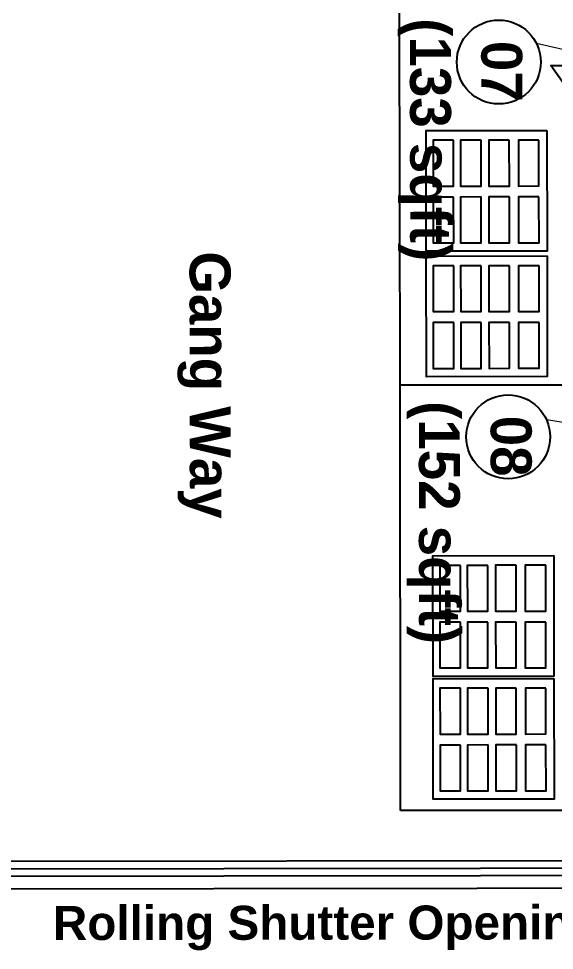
# Model space of a CAD drawing. Header units: feet. Extents: x -99009 to 3252343, y -11094690 to 9035152.
# Drawn here: x 2521463 to 2525392, y -2003584 to -1996745 of the extents above; entities that cross this region are included whole.
import ezdxf

# ---------------------------------------------------------------- set-up
doc = ezdxf.new("R2010")
doc.units = ezdxf.units.FT
for name, color, linetype in [('1', 1, 'Continuous'), ('DOOR', 5, 'Continuous'), ('JOB', 4, 'Continuous'), ('K-LINE', 7, 'Continuous'), ('KERB WALL', 44, 'Continuous')]:
    doc.layers.add(name, color=color, linetype=linetype)
doc.layers.add('ELEVATION', color=2, linetype='Continuous', lineweight=25)
doc.layers.add('Line', color=7, linetype='Continuous', lineweight=13)
doc.styles.get("Standard").update_dxf_attribs({"font": 'GOTHICB.TTF'})
doc.dimstyles.new('LGB VVP', dxfattribs={"dimtxt": 3, "dimasz": 3, "dimexe": 1, "dimexo": 1, "dimgap": 1, "dimtad": 1, "dimtoh": 1, "dimdec": 4, "dimzin": 12, "dimdsep": 46, "dimtxsty": 'Standard', "dimcen": 0, "dimclrd": 2, "dimclre": 1, "dimclrt": 3, "dimadec": 0, "dimazin": 3, "dimtfac": 1, "dimtdec": 4, "dimtofl": 0, "dimtmove": 0, "dimatfit": 3, "dimfxl": 1, "dimtolj": 1, "dimtzin": 0, "dimlwd": 13, "dimlwe": 13, "dimarcsym": 0})

# ---------------------------------------------------------------- blocks, each defined once
blk = doc.blocks.new('CHANNEL')
for points in [[(-50, 100), (0, 100), (0, 0), (-200, 0), (-200, 100), (-150, 100)], [(-150, 70.7), (-150, 29.3)], [(-50, 70.7), (-50, 29.3)], [(-129.3, 50), (-170.7, 50)], [(-29.3, 50), (-70.7, 50)]]:
    blk.add_lwpolyline(points)
blk = doc.blocks.new('SD 5.')
for points in [[(-1430.7794, 9.051), (-1430.9794, 9.051), (-1430.9794, 8.951), (-1430.7794, 8.951)], [(-1425.4044, 9.051), (-1425.2044, 9.051), (-1425.2044, 8.951), (-1425.4044, 8.951)]]:
    blk.add_lwpolyline(points)
blk.add_lwpolyline([(-1425.2322, 9.026), (-1425.2322, 8.976), (-1430.8794, 8.976), (-1430.8794, 9.026)], close=True)
at = {"layer": 'ELEVATION'}
blk.add_lwpolyline([(-1431.0044, 9.1204), (-1425.2044, 9.1204)], dxfattribs=at)
at = {"yscale": 0.001, "zscale": 0.001}
for p, xscale, rotation in [((-1431.0044, 8.9204), -0.001, 89.99999999999997), ((-1425.2044, 8.9204), 0.001, 270)]:
    blk.add_blockref('CHANNEL', p, dxfattribs=dict(at, xscale=xscale, rotation=rotation))
blk = doc.blocks.new('sfsfsfsfsf')
at = {"layer": 'K-LINE', "color": 210}
blk.add_lwpolyline([(124362.8, 43737), (124007.9, 43737), (124007.9, 43627.8), (123789.6, 43781.7), (124007.9, 43935.6), (124007.9, 43826.5), (124362.8, 43826.5), (124362.8, 43737)], dxfattribs=at)

msp = doc.modelspace()

# ---------------------------------------------------------------- linework, layer by layer
at = {"layer": '1'}
msp.add_arc((2520410.24778, -1978395.99612), 100000, 84.1346387202, 194.3871675539, dxfattribs=at)
at = {"layer": 'K-LINE', "color": 4, "ltscale": 300}
for p, q in [((2524260.30621, -1999435.26893), (2524257.20723, -1996705.77514)), ((2524260.30621, -1999435.26893), (2528771.43787, -1999430.14714)), ((2528771.43787, -1999430.14714), (2524260.30621, -1999435.26893)), ((2524263.85159, -2002557.94492), (2524260.30621, -1999435.26893)), ((2528774.98325, -2002552.82313), (2524263.85159, -2002557.94492))]:
    msp.add_line(p, q, dxfattribs=at)
at = {"layer": 'K-LINE', "transparency": 33554687}
for points in [[(2525337.41425, -1997566.01332), (2525338.41989, -1998451.75473), (2524452.67848, -1998452.76037), (2524451.67284, -1997567.01896), (2525337.41425, -1997566.01332)], [(2525338.46032, -1998487.35797), (2525339.46596, -1999373.09938), (2524453.72455, -1999374.10502), (2524452.7189, -1998488.36361), (2525338.46032, -1998487.35797)], [(2525387.36625, -2000686.24592), (2525388.37189, -2001571.98733), (2524502.63047, -2001572.99297), (2524501.62483, -2000687.25156), (2525387.36625, -2000686.24592)], [(2525388.39027, -2001588.1742), (2525389.39591, -2002473.91561), (2524503.65449, -2002474.92126), (2524502.64885, -2001589.17984), (2525388.39027, -2001588.1742)]]:
    msp.add_lwpolyline(points, dxfattribs=at)
at = {"layer": 'K-LINE', "color": 5}
for points in [[(2524652.57835, -1997638.01669), (2524501.97256, -1997638.18768), (2524502.35452, -1997974.6058), (2524652.96031, -1997974.4348)], [(2524854.03803, -1997637.78796), (2524703.43225, -1997637.95895), (2524703.81421, -1997974.37706), (2524854.41999, -1997974.20607)], [(2525061.36548, -1997637.55256), (2524910.75969, -1997637.72356), (2524911.14165, -1997974.14167), (2525061.74743, -1997973.97068)], [(2525278.47252, -1997637.30607), (2525127.86673, -1997637.47706), (2525128.24869, -1997973.89518), (2525278.85447, -1997973.72418)], [(2524653.05135, -1998054.62749), (2524502.44557, -1998054.79849), (2524502.82753, -1998391.2166), (2524653.43331, -1998391.04561)], [(2524854.51104, -1998054.39876), (2524703.90526, -1998054.56975), (2524704.28721, -1998390.98787), (2524854.893, -1998390.81688)], [(2525061.83848, -1998054.16337), (2524911.2327, -1998054.33436), (2524911.61466, -1998390.75248), (2525062.22044, -1998390.58148)], [(2525278.94552, -1998053.91687), (2525128.33974, -1998054.08787), (2525128.7217, -1998390.50598), (2525279.32748, -1998390.33499)], [(2524653.62441, -1998559.36134), (2524503.01863, -1998559.53233), (2524503.40059, -1998895.95045), (2524654.00637, -1998895.77945)], [(2524855.0841, -1998559.13261), (2524704.47831, -1998559.3036), (2524704.86027, -1998895.72172), (2524855.46606, -1998895.55072)], [(2525062.41154, -1998558.89722), (2524911.80576, -1998559.06821), (2524912.18771, -1998895.48632), (2525062.7935, -1998895.31533)], [(2525279.51858, -1998558.65072), (2525128.9128, -1998558.82171), (2525129.29475, -1998895.23983), (2525279.90054, -1998895.06884)], [(2524654.09742, -1998975.97214), (2524503.49164, -1998976.14314), (2524503.87359, -1999312.56125), (2524654.47938, -1999312.39026)], [(2524855.5571, -1998975.74341), (2524704.95132, -1998975.91441), (2524705.33328, -1999312.33252), (2524855.93906, -1999312.16153)], [(2525062.88455, -1998975.50802), (2524912.27876, -1998975.67901), (2524912.66072, -1999312.09713), (2525063.26651, -1999311.92614)], [(2525279.99159, -1998975.26153), (2525129.3858, -1998975.43252), (2525129.76776, -1999311.85063), (2525280.37354, -1999311.67964)], [(2524702.53034, -2000758.24929), (2524551.92456, -2000758.42028), (2524552.30652, -2001094.8384), (2524702.9123, -2001094.6674)], [(2524903.99003, -2000758.02056), (2524753.38424, -2000758.19155), (2524753.7662, -2001094.60967), (2524904.37199, -2001094.43867)], [(2525111.31747, -2000757.78516), (2524960.71169, -2000757.95616), (2524961.09364, -2001094.37427), (2525111.69943, -2001094.20328)], [(2525328.42451, -2000757.53867), (2525177.81873, -2000757.70966), (2525178.20068, -2001094.12778), (2525328.80647, -2001093.95678)], [(2524703.00335, -2001174.86009), (2524552.39756, -2001175.03109), (2524552.77952, -2001511.4492), (2524703.38531, -2001511.27821)], [(2524904.46303, -2001174.63136), (2524753.85725, -2001174.80236), (2524754.23921, -2001511.22047), (2524904.84499, -2001511.04948)], [(2525111.79048, -2001174.39597), (2524961.18469, -2001174.56696), (2524961.56665, -2001510.98508), (2525112.17243, -2001510.81408)], [(2525328.89752, -2001174.14947), (2525178.29173, -2001174.32047), (2525178.67369, -2001510.73858), (2525329.27947, -2001510.56759)], [(2524703.55436, -2001660.17757), (2524552.94858, -2001660.34857), (2524553.33054, -2001996.76668), (2524703.93632, -2001996.59569)], [(2524905.01405, -2001659.94884), (2524754.40826, -2001660.11984), (2524754.79022, -2001996.53795), (2524905.396, -2001996.36696)], [(2525112.34149, -2001659.71345), (2524961.73571, -2001659.88444), (2524962.11766, -2001996.30256), (2525112.72345, -2001996.13156)], [(2525329.44853, -2001659.46695), (2525178.84274, -2001659.63795), (2525179.2247, -2001996.05606), (2525329.83049, -2001995.88507)], [(2524704.02737, -2002076.78838), (2524553.42158, -2002076.95937), (2524553.80354, -2002413.37749), (2524704.40933, -2002413.20649)], [(2524905.48705, -2002076.55965), (2524754.88127, -2002076.73064), (2524755.26323, -2002413.14875), (2524905.86901, -2002412.97776)], [(2525112.8145, -2002076.32425), (2524962.20871, -2002076.49525), (2524962.59067, -2002412.91336), (2525113.19645, -2002412.74237)], [(2525329.92153, -2002076.07776), (2525179.31575, -2002076.24875), (2525179.69771, -2002412.66687), (2525330.30349, -2002412.49587)]]:
    msp.add_lwpolyline(points, close=True, dxfattribs=at)
at = {"layer": 'K-LINE'}
for centre in [(2524984.19519, -1997063.90735), (2525052.88145, -1999815.15268)]:
    msp.add_circle(centre, 307.94885, dxfattribs=at)
at = {"layer": 'KERB WALL'}
msp.add_line((2526858.56142, -2002925.89361), (2513783.63436, -2002940.73845), dxfattribs=at)

# ---------------------------------------------------------------- block references
at = {"layer": 'DOOR', "xscale": -1000, "yscale": 1000, "zscale": 999.9999999999999, "rotation": 180.0650517140735}
msp.add_blockref('SD 5.', (3951951.92565, -1992387.58647), dxfattribs=at)
msp.add_blockref('SD 5.', (3951951.92565, -1992387.58647), dxfattribs=at)
at = {"layer": 'JOB', "rotation": 90.06505171406984}
msp.add_blockref('sfsfsfsfsf', (2569442.57237, -2121047.90943), dxfattribs=at)

# ---------------------------------------------------------------- texts
at = {"layer": 'K-LINE', "char_height": 300, "attachment_point": 1, "rotation": 270.065051714}
for s, insert, width in [('(133 sqft)', (2524633.10857, -1996742.77048), 2495.2996665), ('07', (2525155.92532, -1996908.40124), 304.4920458), ('{Gang Way}', (2523017.06335, -1998453.57282), 2495.2996665), ('(152 sqft)', (2524698.02331, -1999552.57259), 2495.2996665), ('08', (2525224.61158, -1999659.64657), 304.4920458)]:
    msp.add_mtext(s, dxfattribs=dict(at, insert=insert, width=width))
at = {"layer": 'Line', "lineweight": 5, "insert": (2520839.66785, -2003259.0955), "char_height": 250, "attachment_point": 1, "rotation": 0.065051714}
msp.add_mtext_dynamic_manual_height_columns('\\pxqc;{\\fArial|b1|i0|c0|p34;Rolling Shutter Opening}', width=5765.2435607, gutter_width=1, heights=[0], dxfattribs=at)

# ---------------------------------------------------------------- leaders
at = {"layer": 'K-LINE'}
for points in [[(2526153.02628, -1997135.84672), (2525260.28412, -1996927.49843)], [(2526541.3332, -1999875.42588), (2525334.42359, -1999690.38683)]]:
    msp.add_leader(points, dimstyle='LGB VVP', override={"dimasz": 300, "dimgap": 1, "dimtad": 0}, dxfattribs=at)

doc.saveas('drawing.dxf')
